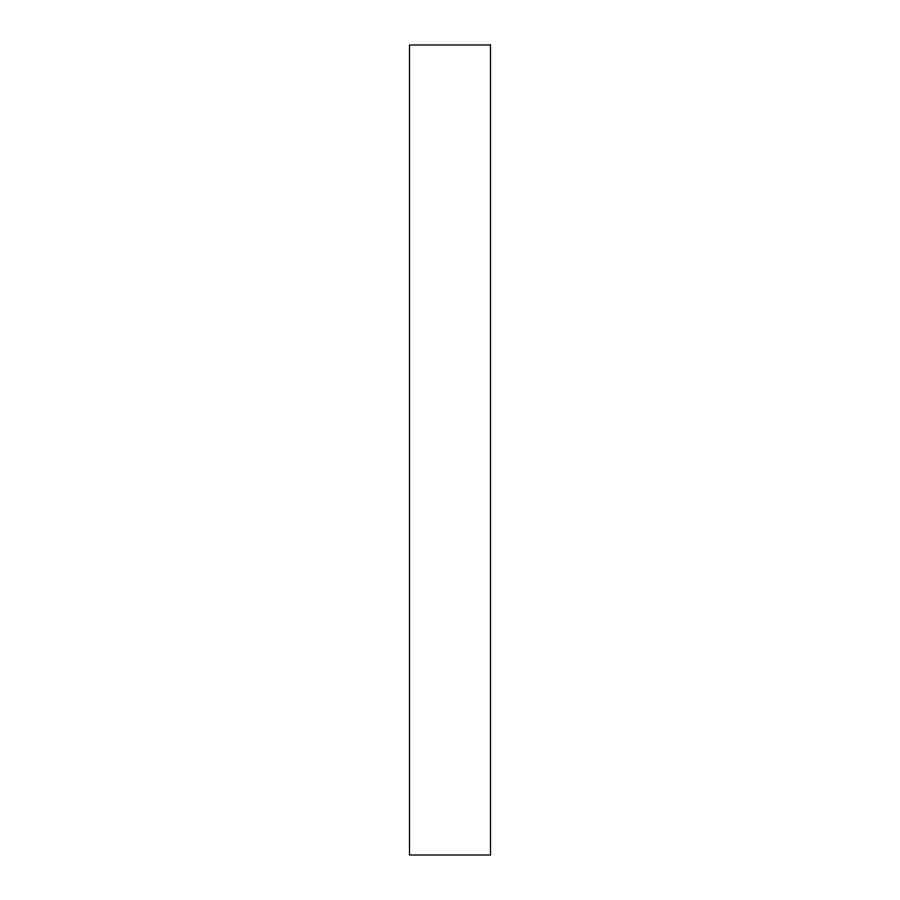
<?xml version="1.0" encoding="UTF-8"?>
<svg xmlns="http://www.w3.org/2000/svg" width="900" height="900" viewBox="0 0 900 900"><rect width="100%" height="100%" fill="white"/><g stroke="black" fill="none" stroke-linecap="round" stroke-linejoin="round"><path stroke-width="1.35" d="M490.5 45L409.5 45L409.5 855L490.5 855L490.5 45"/></g></svg>
